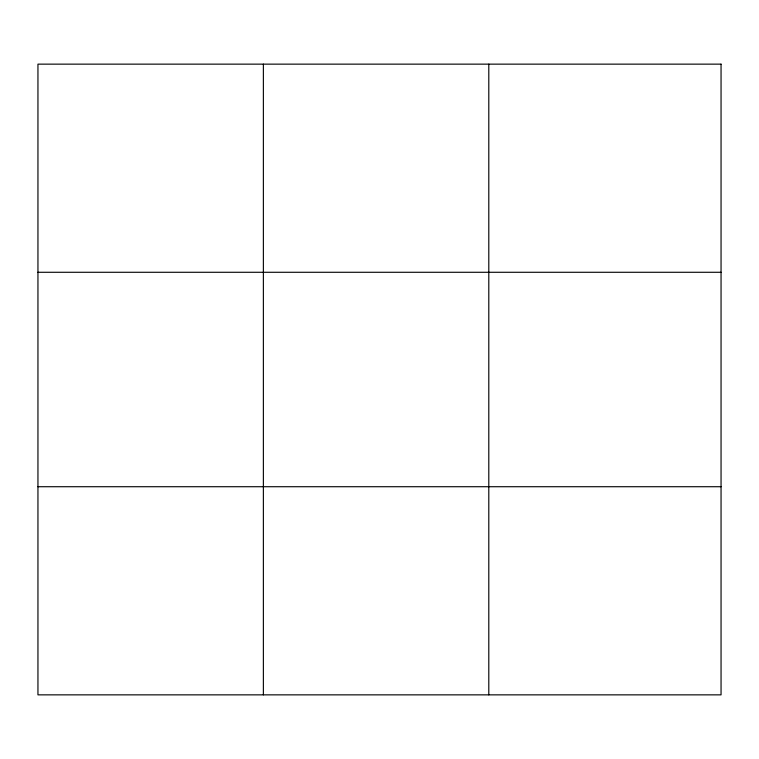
<?xml version="1.0" encoding="UTF-8"?>
<svg xmlns="http://www.w3.org/2000/svg" width="759" height="759" viewBox="0 0 759 759"><rect width="100%" height="100%" fill="white"/><g stroke="black" fill="none" stroke-linecap="round" stroke-linejoin="round"><path stroke-width="1.14" d="M263.373 694.855L263.373 64.145M488.796 694.855L488.796 64.145M37.95 272.282L721.05 272.282M37.95 486.718L721.05 486.718M721.05 64.145L721.05 694.855L37.95 694.855L37.95 64.145L721.05 64.145"/></g></svg>
